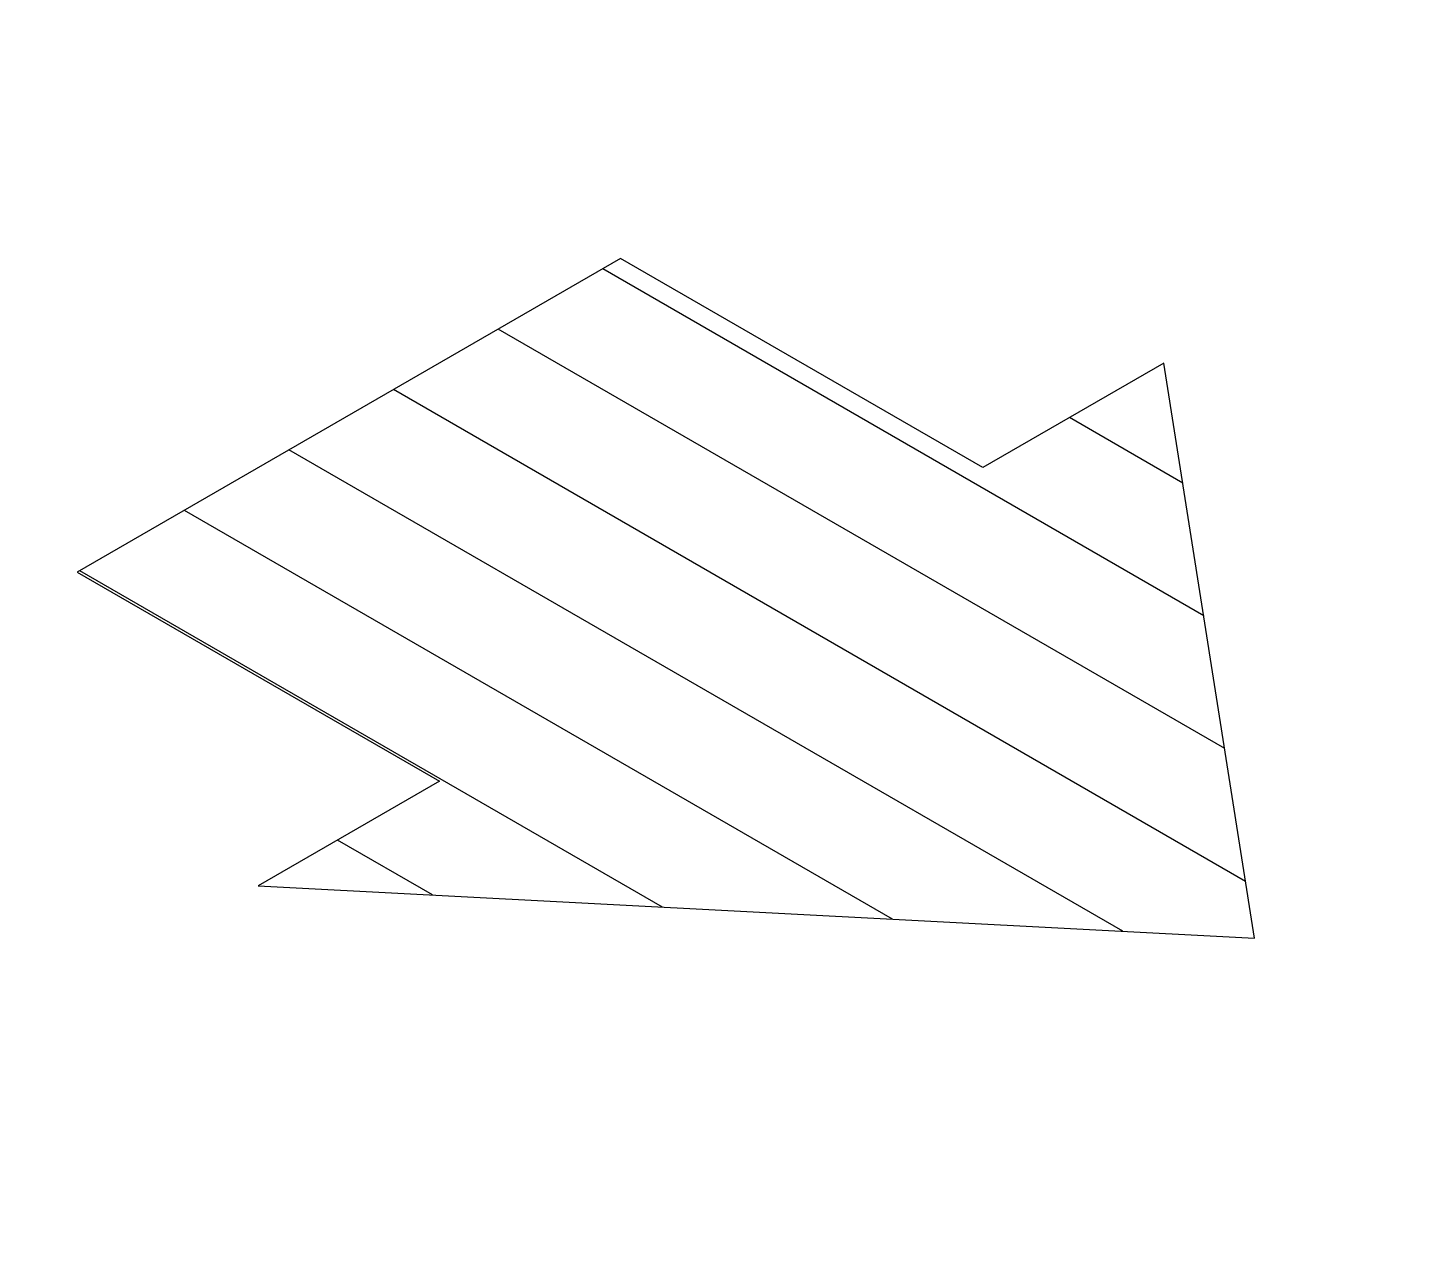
# Model space of a CAD drawing. Header units: millimetres. Extents: x -2851.317 to -2850.989, y 1184.437 to 1184.728.
import ezdxf

# ---------------------------------------------------------------- set-up
doc = ezdxf.new("R2010")
doc.units = ezdxf.units.MM
doc.layers.add('Hds_iso_símbolos', color=2, linetype='Continuous')

# ---------------------------------------------------------------- blocks, each defined once
blk = doc.blocks.new('*X1')
at = {"color": 0}
for p, q in [((-28.4, 37.90947), (-28.4, 38.07034)), ((-28.375, 37.86039), (-28.375, 38.0559)), ((-28.35, 37.81132), (-28.35, 38.04147)), ((-28.325, 37.79183), (-28.325, 38.02704)), ((-28.3, 37.81204), (-28.3, 38.0126)), ((-28.275, 37.83224), (-28.275, 37.99817)), ((-28.425, 37.95854), (-28.425, 37.98477)), ((-28.25, 37.85245), (-28.25, 37.88373))]:
    blk.add_line(p, q, dxfattribs=at)

msp = doc.modelspace()

# ---------------------------------------------------------------- linework, layer by layer
at = {"layer": 'Hds_iso_símbolos'}
msp.add_lwpolyline([(-2851.30556, 1184.59752), (-2851.21895, 1184.54752), (-2851.26225, 1184.52252), (-2851.0241, 1184.51002), (-2851.04575, 1184.64752), (-2851.08905, 1184.62252), (-2851.17565, 1184.67252)], close=True, dxfattribs=at)

# ---------------------------------------------------------------- block references
at = {"layer": 'Hds_iso_símbolos', "color": 1, "rotation": 60.00000000000011}
msp.add_blockref('*X1', (-2804.13505, 1190.15783), dxfattribs=at)

doc.saveas('drawing.dxf')
